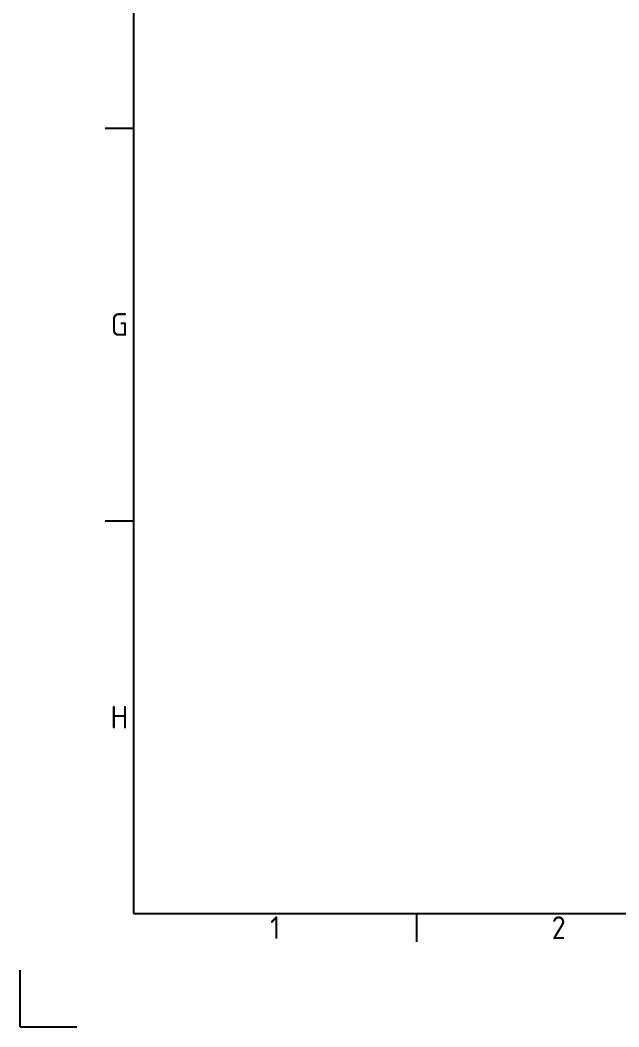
# Model space of a CAD drawing. Header units: millimetres. Extents: x -423347 to 1063494, y -223262 to 828147.
# Drawn here: x -423347 to -236418, y -223262 to 91024 of the extents above; entities that cross this region are included whole.
import ezdxf
from ezdxf.enums import TextEntityAlignment as Align

# ---------------------------------------------------------------- set-up
doc = ezdxf.new("R2010")
doc.units = ezdxf.units.MM
doc.layers.add('Title Block', color=7, linetype='Continuous')
doc.styles.add('ISO Proportional', font='isocp.shx')

# ---------------------------------------------------------------- blocks, each defined once
blk = doc.blocks.new('ISO A1 title block')
at = {"layer": 'Title Block'}
for p, q in [((20, 574), (20, 20)), ((15, 158.5), (20, 158.5)), ((15, 89.25), (20, 89.25)), ((20, 20), (820, 20)), ((70, 15), (70, 20)), ((0, 0), (0, 10)), ((0, 0), (10, 0))]:
    blk.add_line(p, q, dxfattribs=at)
at = {"layer": 'Title Block', "style": 'ISO Proportional'}
for s, p in [('G', (17.5, 123.875)), ('H', (17.5, 54.625)), ('1', (45, 17.5)), ('2', (95, 17.5))]:
    blk.add_text(s, height=4, dxfattribs=at).set_placement(p, align=Align.MIDDLE)
at = {"layer": 'Title Block', "style": 'ISO Proportional', "flags": 8}
for tag, p in [('DESIGNED_BY', (652, 43)), ('CHECKED_BY', (684, 43)), ('APPROVED_BY_DATE', (709, 43)), ('FILENAME', (747, 43)), ('DATE', (772, 43)), ('SCALE', (802, 43)), ('EDITION', (787, 23)), ('SHEET', (802, 23))]:
    blk.add_attdef(tag, text='', height=2.5, dxfattribs=at).set_placement(p, align=Align.MIDDLE_LEFT)
for tag, height, p in [('TITLE', 5, (772.5, 35)), ('OWNER', 5, (687.5, 30)), ('DRAWING_NUMBER', 3, (755, 25))]:
    blk.add_attdef(tag, text='', height=height, dxfattribs=at).set_placement(p, align=Align.MIDDLE)

msp = doc.modelspace()

# ---------------------------------------------------------------- block references
at = {"layer": 'Title Block', "xscale": 1770.048651675113, "yscale": 1770.048651675113, "zscale": 1770.048651675113}
msp.add_blockref('ISO A1 title block', (-423346.992, -223261.641), dxfattribs=at)

doc.saveas('drawing.dxf')
